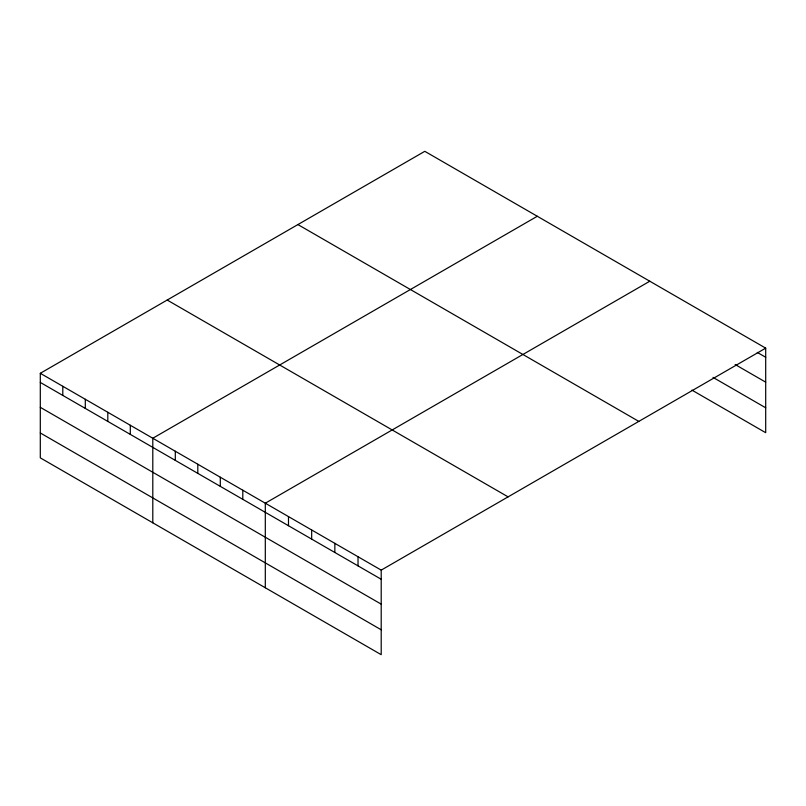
<?xml version="1.0" encoding="UTF-8"?>
<svg xmlns="http://www.w3.org/2000/svg" width="806" height="806" viewBox="0 0 806 806"><rect width="100%" height="100%" fill="white"/><g stroke="black" fill="none" stroke-linecap="round" stroke-linejoin="round"><path stroke-width="1.21" d="M691.941 390.114L765.7 432.701L765.7 348.142L424.792 151.316L40.3 373.299L40.3 457.858L381.208 654.684L381.208 570.124L40.3 373.299M537.29 216.27L152.797 438.252L152.797 522.812M649.787 281.223L265.305 503.206L265.305 587.765M381.208 570.124L765.7 348.142M757.267 352.403L765.7 357.27M735.143 364.524L765.7 382.165M713.018 377.389L765.7 407.806M297.908 224.572L638.815 421.397M167.185 300.044L508.092 496.869M40.3 382.427L381.208 579.252M40.3 407.322L381.208 604.147M40.3 432.963L381.208 629.788M358.025 556.745L358.025 565.872M334.843 543.355L334.843 552.483M311.67 529.975L311.67 539.103M288.488 516.586L288.488 525.713M242.797 490.209L242.797 499.337M220.3 477.223L220.3 486.35M197.802 464.236L197.802 473.364M175.305 451.239L175.305 460.367M130.3 425.266L130.3 434.394M107.803 412.269L107.803 421.397M85.305 399.282L85.305 408.41M62.797 386.296L62.797 395.424"/></g></svg>
